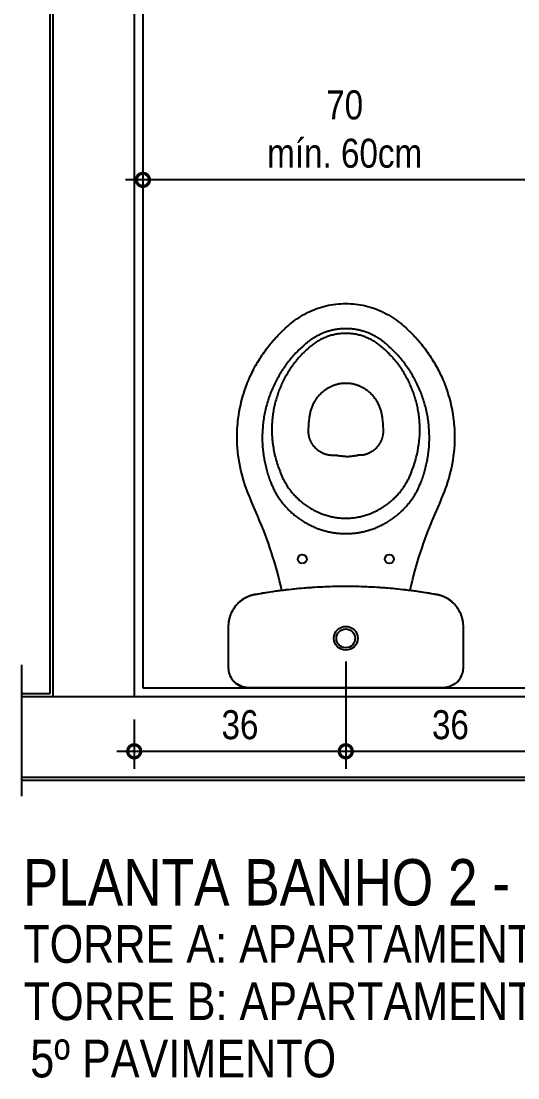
# Model space of a CAD drawing. Header units: metres. Extents: x 3 to 168, y -142 to 28.
# Drawn here: x 79.163 to 80.019, y -58.667 to -56.845 of the extents above; entities that cross this region are included whole.
import ezdxf

# ---------------------------------------------------------------- set-up
doc = ezdxf.new("R2010")
doc.units = ezdxf.units.M
for name, color, linetype in [('ARQ-ALV ACAB', 4, 'Continuous'), ('ARQ-ALV OSSO', 5, 'Continuous'), ('ARQ-AUX', 7, 'Continuous'), ('ARQ-DIM', 2, 'Continuous'), ('ARQ-HID', 2, 'Continuous'), ('ARQ-TXT', 2, 'Continuous')]:
    doc.layers.add(name, color=color, linetype=linetype)
doc.styles.add('Adesa', font='ARIALN.TTF')
doc.dimstyles.new('ADESA 1-0025', dxfattribs={"dimtxt": 0.05, "dimasz": 0.045, "dimexe": 0.03, "dimexo": 0.04, "dimgap": 0.02, "dimtad": 1, "dimtoh": 1, "dimdec": 0, "dimlfac": 100, "dimzin": 4, "dimtxsty": 'Adesa', "dimblk": 'DOTSMALL', "dimcen": 1, "dimdle": 0.03, "dimclrd": 1, "dimclre": 1, "dimclrt": 256, "dimazin": 1, "dimtm": 1e-09, "dimtfac": 1, "dimtdec": 0, "dimtix": 1, "dimtmove": 2, "dimatfit": 0, "dimldrblk": 'DOTSMALL', "dimfxl": 0.8, "dimtvp": 2, "dimtolj": 1, "dimtzin": 0, "dimarcsym": 0})

# ---------------------------------------------------------------- blocks, each defined once
blk = doc.blocks.new('ARQ-HID-BACIA CX')
blk.add_line((-0.0001, -0.175), (-0.0001, 0.175))
for points in [[(-0.0137, -0.1957), (-0.0142, -0.196), (-0.0147, -0.1964), (-0.0153, -0.1968), (-0.0158, -0.1971), (-0.0163, -0.1975), (-0.0168, -0.1978), (-0.0174, -0.1981), (-0.0179, -0.1984), (-0.0185, -0.1987), (-0.019, -0.199), (-0.0196, -0.1993), (-0.0202, -0.1995), (-0.0207, -0.1998), (-0.0213, -0.2), (-0.0219, -0.2003), (-0.0225, -0.2005), (-0.0231, -0.2007), (-0.0237, -0.2009), (-0.0243, -0.2011), (-0.0249, -0.2013), (-0.0255, -0.2015), (-0.0261, -0.2016), (-0.0267, -0.2018), (-0.0273, -0.2019), (-0.0279, -0.2021), (-0.0285, -0.2022), (-0.0292, -0.2023), (-0.0298, -0.2024), (-0.0304, -0.2025), (-0.031, -0.2025), (-0.0316, -0.2026), (-0.0323, -0.2026), (-0.0329, -0.2027), (-0.0335, -0.2027), (-0.0342, -0.2027, -0.00878), (-0.1068, -0.2028), (-0.1079, -0.2027), (-0.1091, -0.2026), (-0.1102, -0.2026), (-0.1114, -0.2025), (-0.1125, -0.2024), (-0.1136, -0.2022), (-0.1148, -0.2021), (-0.1159, -0.2019), (-0.117, -0.2017), (-0.1181, -0.2014), (-0.1192, -0.2012), (-0.1203, -0.2009), (-0.1214, -0.2006), (-0.1225, -0.2002), (-0.1236, -0.1999), (-0.1247, -0.1995), (-0.1258, -0.1991), (-0.1268, -0.1987), (-0.1279, -0.1982), (-0.1289, -0.1978), (-0.13, -0.1973), (-0.131, -0.1968), (-0.132, -0.1962), (-0.133, -0.1957), (-0.134, -0.1951), (-0.135, -0.1945), (-0.1359, -0.1939), (-0.1369, -0.1933), (-0.1378, -0.1926), (-0.1388, -0.192), (-0.1397, -0.1913), (-0.1406, -0.1906), (-0.1415, -0.1899), (-0.1423, -0.1891), (-0.1432, -0.1884), (-0.144, -0.1876), (-0.1449, -0.1868), (-0.1457, -0.186), (-0.1465, -0.1851), (-0.1472, -0.1843), (-0.148, -0.1834), (-0.1487, -0.1826), (-0.1494, -0.1817), (-0.1501, -0.1808), (-0.1508, -0.1799), (-0.1515, -0.1789), (-0.1521, -0.178), (-0.1527, -0.177), (-0.1533, -0.1761), (-0.1539, -0.1751), (-0.1545, -0.1741), (-0.155, -0.1731), (-0.1556, -0.1721), (-0.1561, -0.171), (-0.1566, -0.17), (-0.157, -0.169), (-0.1575, -0.1679), (-0.1579, -0.1668), (-0.1583, -0.1658), (-0.1586, -0.1647), (-0.159, -0.1636), (-0.1593, -0.1625), (-0.1596, -0.1614), (-0.1598, -0.1603), (-0.1601, -0.1592), (-0.1604, -0.158), (-0.1606, -0.1569), (-0.1614, -0.1525), (-0.1622, -0.148), (-0.1629, -0.1436), (-0.1636, -0.1392), (-0.1643, -0.1347), (-0.165, -0.1302), (-0.1657, -0.1258), (-0.1663, -0.1213), (-0.1669, -0.1169), (-0.1675, -0.1124), (-0.168, -0.1079), (-0.1686, -0.1034), (-0.1691, -0.099), (-0.1696, -0.0945), (-0.1701, -0.09), (-0.1705, -0.0855), (-0.1709, -0.081), (-0.1713, -0.0765), (-0.1717, -0.072), (-0.1721, -0.0675), (-0.1724, -0.0631), (-0.1727, -0.0586), (-0.173, -0.0541), (-0.1733, -0.0496), (-0.1735, -0.0451), (-0.1737, -0.0406), (-0.1739, -0.0361), (-0.1741, -0.0315), (-0.1742, -0.027), (-0.1744, -0.0225), (-0.1745, -0.018), (-0.1745, -0.0135), (-0.1746, -0.009), (-0.1746, -0.0045), (-0.1746, 0), (-0.1746, 0.0045), (-0.1746, 0.009), (-0.1745, 0.0135), (-0.1745, 0.018), (-0.1744, 0.0225), (-0.1742, 0.027), (-0.1741, 0.0315), (-0.1739, 0.0361), (-0.1737, 0.0406), (-0.1735, 0.0451), (-0.1733, 0.0496), (-0.173, 0.0541), (-0.1727, 0.0586), (-0.1724, 0.0631), (-0.1721, 0.0675), (-0.1717, 0.072), (-0.1713, 0.0765), (-0.1709, 0.081), (-0.1705, 0.0855), (-0.1701, 0.09), (-0.1696, 0.0945), (-0.1691, 0.099), (-0.1686, 0.1034), (-0.168, 0.1079), (-0.1675, 0.1124), (-0.1669, 0.1169), (-0.1663, 0.1213), (-0.1657, 0.1258), (-0.165, 0.1302), (-0.1643, 0.1347), (-0.1636, 0.1392), (-0.1629, 0.1436), (-0.1622, 0.148), (-0.1614, 0.1525), (-0.1606, 0.1569), (-0.1604, 0.158), (-0.1601, 0.1592), (-0.1598, 0.1603), (-0.1596, 0.1614), (-0.1593, 0.1625), (-0.159, 0.1636), (-0.1586, 0.1647), (-0.1583, 0.1658), (-0.1579, 0.1668), (-0.1575, 0.1679), (-0.157, 0.169), (-0.1566, 0.17), (-0.1561, 0.171), (-0.1556, 0.1721), (-0.155, 0.1731), (-0.1545, 0.1741), (-0.1539, 0.1751), (-0.1533, 0.1761), (-0.1527, 0.177), (-0.1521, 0.178), (-0.1515, 0.1789), (-0.1508, 0.1799), (-0.1501, 0.1808), (-0.1494, 0.1817), (-0.1487, 0.1826), (-0.148, 0.1834), (-0.1472, 0.1843), (-0.1465, 0.1851), (-0.1457, 0.186), (-0.1449, 0.1868), (-0.144, 0.1876), (-0.1432, 0.1884), (-0.1423, 0.1891), (-0.1415, 0.1899), (-0.1406, 0.1906), (-0.1397, 0.1913), (-0.1388, 0.192), (-0.1378, 0.1926), (-0.1369, 0.1933), (-0.1359, 0.1939), (-0.135, 0.1945), (-0.134, 0.1951), (-0.133, 0.1957), (-0.132, 0.1962), (-0.131, 0.1968), (-0.13, 0.1973), (-0.1289, 0.1978), (-0.1279, 0.1982), (-0.1268, 0.1987), (-0.1258, 0.1991), (-0.1247, 0.1995), (-0.1236, 0.1999), (-0.1225, 0.2002), (-0.1214, 0.2006), (-0.1203, 0.2009), (-0.1192, 0.2012), (-0.1181, 0.2014), (-0.117, 0.2017), (-0.1159, 0.2019), (-0.1148, 0.2021), (-0.1136, 0.2022), (-0.1125, 0.2024), (-0.1114, 0.2025), (-0.1102, 0.2026), (-0.1091, 0.2026), (-0.1079, 0.2027), (-0.1068, 0.2028, -0.00878), (-0.0342, 0.2027), (-0.0335, 0.2027), (-0.0329, 0.2027), (-0.0323, 0.2026), (-0.0316, 0.2026), (-0.031, 0.2025), (-0.0304, 0.2025), (-0.0298, 0.2024), (-0.0292, 0.2023), (-0.0285, 0.2022), (-0.0279, 0.2021), (-0.0273, 0.2019), (-0.0267, 0.2018), (-0.0261, 0.2016), (-0.0255, 0.2015), (-0.0249, 0.2013), (-0.0243, 0.2011), (-0.0237, 0.2009), (-0.0231, 0.2007), (-0.0225, 0.2005), (-0.0219, 0.2003), (-0.0213, 0.2), (-0.0207, 0.1998), (-0.0202, 0.1995), (-0.0196, 0.1993), (-0.019, 0.199), (-0.0185, 0.1987), (-0.0179, 0.1984), (-0.0174, 0.1981), (-0.0168, 0.1978), (-0.0163, 0.1975), (-0.0158, 0.1971), (-0.0153, 0.1968), (-0.0147, 0.1964), (-0.0142, 0.196), (-0.0137, 0.1957)], [(-0.1676, 0.1104), (-0.1678, 0.1104), (-0.176, 0.1123), (-0.1842, 0.1142), (-0.1925, 0.1163), (-0.2008, 0.1185), (-0.209, 0.1208), (-0.2171, 0.1231), (-0.2253, 0.1256), (-0.2335, 0.1282), (-0.2415, 0.1309), (-0.2493, 0.1336), (-0.2571, 0.1363), (-0.2648, 0.1392), (-0.2725, 0.1422), (-0.2803, 0.1453), (-0.288, 0.1486), (-0.2958, 0.1519, 0.011149), (-0.3381, 0.1694), (-0.3442, 0.1717), (-0.3503, 0.1739), (-0.3564, 0.1759), (-0.3626, 0.1778), (-0.3689, 0.1795), (-0.3751, 0.181), (-0.3815, 0.1824), (-0.3878, 0.1836), (-0.3942, 0.1847), (-0.4006, 0.1855), (-0.407, 0.1863), (-0.4135, 0.1868), (-0.42, 0.1872), (-0.4264, 0.1875), (-0.4329, 0.1875), (-0.4381, 0.1875), (-0.4384, 0.1875), (-0.4417, 0.1874), (-0.4449, 0.1872), (-0.4453, 0.1872), (-0.4517, 0.1868), (-0.4521, 0.1868), (-0.4553, 0.1865), (-0.4585, 0.1862), (-0.4589, 0.1862), (-0.4653, 0.1854), (-0.4657, 0.1853), (-0.472, 0.1844), (-0.4724, 0.1844), (-0.4788, 0.1833), (-0.4792, 0.1832), (-0.4855, 0.1819), (-0.4859, 0.1818), (-0.4921, 0.1804), (-0.4925, 0.1803), (-0.4988, 0.1787), (-0.4991, 0.1786), (-0.5053, 0.1768), (-0.5057, 0.1767), (-0.5118, 0.1747), (-0.5122, 0.1746), (-0.5183, 0.1725), (-0.5187, 0.1724), (-0.5247, 0.1701), (-0.5251, 0.17), (-0.531, 0.1675), (-0.5314, 0.1674), (-0.5373, 0.1648), (-0.5376, 0.1646), (-0.5435, 0.1618), (-0.5438, 0.1617), (-0.5467, 0.1602), (-0.5496, 0.1588), (-0.5499, 0.1586), (-0.5556, 0.1555), (-0.5559, 0.1553), (-0.5587, 0.1537), (-0.5615, 0.1521), (-0.5618, 0.1519), (-0.5646, 0.1502), (-0.5674, 0.1485), (-0.5677, 0.1484), (-0.5704, 0.1466), (-0.5731, 0.1448), (-0.5734, 0.1446), (-0.5761, 0.1428), (-0.5788, 0.1409), (-0.579, 0.1407), (-0.5817, 0.1388), (-0.5843, 0.1369), (-0.5846, 0.1367), (-0.5872, 0.1347), (-0.5897, 0.1327), (-0.59, 0.1325), (-0.5925, 0.1305), (-0.595, 0.1284), (-0.5953, 0.1282), (-0.6002, 0.124), (-0.6005, 0.1237), (-0.6053, 0.1194), (-0.6055, 0.1191), (-0.6079, 0.1169), (-0.6102, 0.1146), (-0.6105, 0.1144), (-0.6151, 0.1098), (-0.6153, 0.1095), (-0.6197, 0.1048), (-0.62, 0.1045), (-0.6221, 0.1021), (-0.6243, 0.0997), (-0.6245, 0.0994), (-0.6266, 0.097), (-0.6287, 0.0945), (-0.6314, 0.0911), (-0.6339, 0.0877), (-0.6364, 0.0842), (-0.6388, 0.0807), (-0.641, 0.0771), (-0.6432, 0.0734), (-0.6452, 0.0696), (-0.6472, 0.0658), (-0.649, 0.062), (-0.6508, 0.0581), (-0.6524, 0.0541), (-0.6539, 0.0501), (-0.6553, 0.0461), (-0.6565, 0.042), (-0.6577, 0.0379), (-0.6587, 0.0338), (-0.6596, 0.0296), (-0.6604, 0.0254), (-0.6611, 0.0212), (-0.6617, 0.017), (-0.6621, 0.0128), (-0.6624, 0.0085), (-0.6626, 0.0043), (-0.6626, 0), (-0.6626, -0.0043), (-0.6624, -0.0085), (-0.6621, -0.0128), (-0.6617, -0.017), (-0.6611, -0.0212), (-0.6604, -0.0254), (-0.6596, -0.0296), (-0.6587, -0.0338), (-0.6577, -0.0379), (-0.6565, -0.042), (-0.6553, -0.0461), (-0.6539, -0.0501), (-0.6524, -0.0541), (-0.6508, -0.0581), (-0.649, -0.062), (-0.6472, -0.0658), (-0.6452, -0.0696), (-0.6432, -0.0734), (-0.641, -0.0771), (-0.6388, -0.0807), (-0.6364, -0.0842), (-0.6339, -0.0877), (-0.6314, -0.0911), (-0.6287, -0.0945), (-0.6266, -0.097), (-0.6245, -0.0994), (-0.6243, -0.0997), (-0.6221, -0.1021), (-0.62, -0.1045), (-0.6197, -0.1048), (-0.6153, -0.1095), (-0.6151, -0.1098), (-0.6105, -0.1144), (-0.6102, -0.1146), (-0.6079, -0.1169), (-0.6055, -0.1191), (-0.6053, -0.1194), (-0.6005, -0.1237), (-0.6002, -0.124), (-0.5953, -0.1282), (-0.595, -0.1284), (-0.5925, -0.1305), (-0.59, -0.1325), (-0.5897, -0.1327), (-0.5872, -0.1347), (-0.5846, -0.1367), (-0.5843, -0.1369), (-0.5817, -0.1388), (-0.579, -0.1407), (-0.5788, -0.1409), (-0.5761, -0.1428), (-0.5734, -0.1446), (-0.5731, -0.1448), (-0.5704, -0.1466), (-0.5677, -0.1484), (-0.5674, -0.1485), (-0.5646, -0.1502), (-0.5618, -0.1519), (-0.5615, -0.1521), (-0.5587, -0.1537), (-0.5559, -0.1553), (-0.5556, -0.1555), (-0.5499, -0.1586), (-0.5496, -0.1588), (-0.5467, -0.1602), (-0.5438, -0.1617), (-0.5435, -0.1618), (-0.5376, -0.1646), (-0.5373, -0.1648), (-0.5314, -0.1674), (-0.531, -0.1675), (-0.5251, -0.17), (-0.5247, -0.1701), (-0.5187, -0.1724), (-0.5183, -0.1725), (-0.5122, -0.1746), (-0.5118, -0.1747), (-0.5057, -0.1767), (-0.5053, -0.1768), (-0.4991, -0.1786), (-0.4988, -0.1787), (-0.4925, -0.1803), (-0.4921, -0.1804), (-0.4859, -0.1818), (-0.4855, -0.1819), (-0.4792, -0.1832), (-0.4788, -0.1833), (-0.4724, -0.1844), (-0.472, -0.1844), (-0.4657, -0.1853), (-0.4653, -0.1854), (-0.4589, -0.1862), (-0.4585, -0.1862), (-0.4553, -0.1865), (-0.4521, -0.1868), (-0.4517, -0.1868), (-0.4453, -0.1872), (-0.4449, -0.1872), (-0.4417, -0.1874), (-0.4384, -0.1875), (-0.4381, -0.1875), (-0.4316, -0.1875), (-0.4251, -0.1874), (-0.4186, -0.1872), (-0.4121, -0.1867), (-0.4057, -0.1861), (-0.3992, -0.1854), (-0.3928, -0.1844), (-0.3864, -0.1834), (-0.3801, -0.1821), (-0.3738, -0.1807), (-0.3675, -0.1791), (-0.3613, -0.1774), (-0.3551, -0.1755), (-0.349, -0.1735), (-0.3429, -0.1713), (-0.3381, -0.1694, 0.011149), (-0.2958, -0.1519), (-0.288, -0.1486), (-0.2803, -0.1453), (-0.2725, -0.1422), (-0.2648, -0.1392), (-0.2571, -0.1363), (-0.2493, -0.1336), (-0.2415, -0.1309), (-0.2335, -0.1282), (-0.2253, -0.1256), (-0.2171, -0.1231), (-0.209, -0.1208), (-0.2008, -0.1185), (-0.1925, -0.1163), (-0.1842, -0.1142), (-0.176, -0.1123), (-0.1678, -0.1104), (-0.1676, -0.1104)], [(-0.0131, 0.195, 0.018828), (-0.0135, 0.1954)], [(-0.0133, -0.1951), (-0.0133, -0.1951), (-0.0133, -0.1951), (-0.0133, -0.1951), (-0.0132, -0.1951), (-0.0132, -0.195), (-0.0132, -0.195), (-0.0131, -0.1949), (-0.013, -0.1948), (-0.0129, -0.1947), (-0.0128, -0.1946), (-0.0126, -0.1945), (-0.0125, -0.1943), (-0.0116, -0.1935, 0.212488), (-0.0001, -0.1677), (-0.0001, 0.1677, 0.212488), (-0.0116, 0.1935), (-0.0125, 0.1943), (-0.0126, 0.1945), (-0.0128, 0.1946), (-0.0129, 0.1947), (-0.013, 0.1948), (-0.0131, 0.1949), (-0.0132, 0.195), (-0.0132, 0.195), (-0.0132, 0.1951), (-0.0133, 0.1951), (-0.0133, 0.1951), (-0.0133, 0.1951)], [(-0.0123, 0.1942, 0.002919), (-0.0115, 0.1935)], [(-0.5122, 0.0378), (-0.511, 0.0393), (-0.5098, 0.0407), (-0.5085, 0.042), (-0.5072, 0.0433), (-0.5059, 0.0446), (-0.5046, 0.0458), (-0.5032, 0.047), (-0.5018, 0.0482), (-0.5004, 0.0493), (-0.499, 0.0503), (-0.4975, 0.0514), (-0.496, 0.0523), (-0.4946, 0.0533), (-0.493, 0.0542), (-0.4915, 0.055), (-0.49, 0.0558), (-0.4884, 0.0566), (-0.4869, 0.0573), (-0.4853, 0.058), (-0.4838, 0.0587), (-0.4822, 0.0593), (-0.4806, 0.0598), (-0.4791, 0.0603), (-0.4775, 0.0608), (-0.4759, 0.0613), (-0.4744, 0.0617), (-0.4728, 0.062), (-0.4713, 0.0623), (-0.4697, 0.0626), (-0.4682, 0.0629), (-0.4667, 0.0631), (-0.4651, 0.0633, -0.008966), (-0.4466, 0.0649, -0.016113), (-0.4436, 0.065), (-0.4426, 0.065), (-0.4418, 0.065), (-0.4409, 0.0649), (-0.4401, 0.0649), (-0.4393, 0.0648), (-0.4384, 0.0647), (-0.4376, 0.0646), (-0.4368, 0.0645), (-0.436, 0.0644), (-0.4352, 0.0642), (-0.4344, 0.064), (-0.4336, 0.0639), (-0.4328, 0.0637), (-0.4321, 0.0635), (-0.4313, 0.0632), (-0.4305, 0.063), (-0.4298, 0.0627), (-0.429, 0.0625), (-0.4282, 0.0622), (-0.4275, 0.0619), (-0.4267, 0.0616), (-0.426, 0.0612), (-0.4253, 0.0609), (-0.4245, 0.0605), (-0.4238, 0.0602), (-0.423, 0.0598), (-0.4223, 0.0593), (-0.4216, 0.0589), (-0.4209, 0.0585), (-0.4201, 0.058), (-0.4194, 0.0575), (-0.4187, 0.057), (-0.4174, 0.056), (-0.416, 0.0549), (-0.4148, 0.0537), (-0.4135, 0.0525), (-0.4123, 0.0512), (-0.4111, 0.0499), (-0.41, 0.0485), (-0.4089, 0.047), (-0.4079, 0.0455), (-0.407, 0.0439), (-0.4061, 0.0422), (-0.4053, 0.0406), (-0.4049, 0.0397), (-0.4045, 0.0389), (-0.4042, 0.038), (-0.4039, 0.0372), (-0.4036, 0.0363), (-0.4033, 0.0354), (-0.403, 0.0346), (-0.4028, 0.0337), (-0.4025, 0.0328), (-0.4023, 0.0319), (-0.4021, 0.0311), (-0.402, 0.0302), (-0.4018, 0.0293), (-0.4017, 0.0285), (-0.4016, 0.0276), (-0.4015, 0.0267, -0.000598), (-0.4009, 0.0209)], [(-0.3986, 0, 0.006359), (-0.3992, 0.0061), (-0.3992, 0.0064), (-0.3992, 0.0066), (-0.3993, 0.0072), (-0.3993, 0.0075), (-0.3993, 0.0077), (-0.3994, 0.0083), (-0.3994, 0.0086), (-0.3995, 0.0091), (-0.3995, 0.0094), (-0.3996, 0.01), (-0.3996, 0.0103), (-0.3997, 0.0108), (-0.3998, 0.0117), (-0.3999, 0.0123), (-0.4, 0.0129), (-0.4002, 0.0144), (-0.4003, 0.0154), (-0.4003, 0.0159), (-0.4004, 0.0164), (-0.4005, 0.0169), (-0.4005, 0.0174), (-0.4006, 0.0179), (-0.4006, 0.0184), (-0.4007, 0.0189), (-0.4008, 0.0194), (-0.4008, 0.0199), (-0.4009, 0.0204), (-0.4009, 0.0209)], [(-0.3986, 0, -0.006359), (-0.3992, -0.0061), (-0.3992, -0.0064), (-0.3992, -0.0066), (-0.3993, -0.0072), (-0.3993, -0.0075), (-0.3993, -0.0077), (-0.3994, -0.0083), (-0.3994, -0.0086), (-0.3995, -0.0091), (-0.3995, -0.0094), (-0.3996, -0.01), (-0.3996, -0.0103), (-0.3997, -0.0108), (-0.3998, -0.0117), (-0.3999, -0.0123), (-0.4, -0.0129), (-0.4002, -0.0144), (-0.4003, -0.0154), (-0.4003, -0.0159), (-0.4004, -0.0164), (-0.4005, -0.0169), (-0.4005, -0.0174), (-0.4006, -0.0179), (-0.4006, -0.0184), (-0.4007, -0.0189), (-0.4008, -0.0194), (-0.4008, -0.0199), (-0.4009, -0.0204), (-0.4009, -0.0209)], [(-0.4015, -0.0267), (-0.4016, -0.0276), (-0.4017, -0.0285), (-0.4018, -0.0293), (-0.402, -0.0302), (-0.4021, -0.0311), (-0.4023, -0.0319), (-0.4025, -0.0328), (-0.4028, -0.0337), (-0.403, -0.0346), (-0.4033, -0.0354), (-0.4036, -0.0363), (-0.4039, -0.0372), (-0.4042, -0.038), (-0.4045, -0.0389), (-0.4049, -0.0397), (-0.4053, -0.0406), (-0.4061, -0.0422), (-0.407, -0.0439), (-0.4079, -0.0455), (-0.4089, -0.047), (-0.41, -0.0485), (-0.4111, -0.0499), (-0.4123, -0.0512), (-0.4135, -0.0525), (-0.4148, -0.0537), (-0.416, -0.0549), (-0.4174, -0.056), (-0.4187, -0.057), (-0.4194, -0.0575), (-0.4201, -0.058), (-0.4209, -0.0585), (-0.4216, -0.0589), (-0.4223, -0.0593), (-0.423, -0.0598), (-0.4238, -0.0602), (-0.4245, -0.0605), (-0.4253, -0.0609), (-0.426, -0.0612), (-0.4267, -0.0616), (-0.4275, -0.0619), (-0.4282, -0.0622), (-0.429, -0.0625), (-0.4298, -0.0627), (-0.4305, -0.063), (-0.4313, -0.0632), (-0.4321, -0.0635), (-0.4328, -0.0637), (-0.4336, -0.0639), (-0.4344, -0.064), (-0.4352, -0.0642), (-0.436, -0.0644), (-0.4368, -0.0645), (-0.4376, -0.0646), (-0.4384, -0.0647), (-0.4393, -0.0648), (-0.4401, -0.0649), (-0.4409, -0.0649), (-0.4418, -0.065), (-0.4426, -0.065), (-0.4436, -0.065, -0.016113), (-0.4466, -0.0649, -0.008966), (-0.4651, -0.0633), (-0.4667, -0.0631), (-0.4682, -0.0629), (-0.4697, -0.0626), (-0.4713, -0.0623), (-0.4728, -0.062), (-0.4744, -0.0617), (-0.4759, -0.0613), (-0.4775, -0.0608), (-0.4791, -0.0603), (-0.4806, -0.0598), (-0.4822, -0.0593), (-0.4838, -0.0587), (-0.4853, -0.058), (-0.4869, -0.0573), (-0.4884, -0.0566), (-0.49, -0.0558), (-0.4915, -0.055), (-0.493, -0.0542), (-0.4946, -0.0533), (-0.496, -0.0523), (-0.4975, -0.0514), (-0.499, -0.0503), (-0.5004, -0.0493), (-0.5018, -0.0482), (-0.5032, -0.047), (-0.5046, -0.0458), (-0.5059, -0.0446), (-0.5072, -0.0433), (-0.5085, -0.042), (-0.5098, -0.0407), (-0.511, -0.0393), (-0.5122, -0.0378)], [(-0.4015, -0.0267, 0.000598), (-0.4009, -0.0209)], [(-0.0136, -0.1955, 0.018828), (-0.0132, -0.1951)]]:
    blk.add_lwpolyline(points, format="xyb")
at = {"ltscale": 0.000466036}
blk.add_lwpolyline([(-0.0133, -0.1951), (-0.0133, -0.1952, -0.017665), (-0.0136, -0.1955, -0.039631), (-0.0138, -0.1956, -0.158216), (-0.0342, -0.2027, -0.008778), (-0.1068, -0.2027), (-0.1095, -0.2026), (-0.1122, -0.2023), (-0.1149, -0.202), (-0.1176, -0.2014), (-0.1203, -0.2008), (-0.1229, -0.2), (-0.1255, -0.1991), (-0.128, -0.1981), (-0.1305, -0.1969), (-0.1329, -0.1957), (-0.1352, -0.1943), (-0.1375, -0.1928), (-0.1397, -0.1912), (-0.1418, -0.1894), (-0.1439, -0.1876), (-0.1458, -0.1857), (-0.1477, -0.1837), (-0.1494, -0.1816), (-0.151, -0.1794), (-0.1526, -0.1772), (-0.154, -0.1748), (-0.1553, -0.1724), (-0.1565, -0.17), (-0.1575, -0.1675), (-0.1585, -0.1649), (-0.1593, -0.1623), (-0.16, -0.1597), (-0.1605, -0.1569, -0.044623), (-0.1746, 0, -0.044623), (-0.1605, 0.1569), (-0.16, 0.1597), (-0.1593, 0.1623), (-0.1585, 0.1649), (-0.1575, 0.1675), (-0.1565, 0.17), (-0.1553, 0.1724), (-0.154, 0.1748), (-0.1526, 0.1772), (-0.151, 0.1794), (-0.1494, 0.1816), (-0.1477, 0.1837), (-0.1458, 0.1857), (-0.1439, 0.1876), (-0.1418, 0.1894), (-0.1397, 0.1912), (-0.1375, 0.1928), (-0.1352, 0.1943), (-0.1329, 0.1957), (-0.1305, 0.1969), (-0.128, 0.1981), (-0.1255, 0.1991), (-0.1229, 0.2), (-0.1203, 0.2008), (-0.1176, 0.2014), (-0.1149, 0.202), (-0.1122, 0.2023), (-0.1095, 0.2026), (-0.1068, 0.2027, -0.008778), (-0.0342, 0.2027, -0.158216), (-0.0138, 0.1956, -0.039631), (-0.0136, 0.1955, -0.017665), (-0.0133, 0.1952), (-0.0133, 0.1951)], format="xyb", dxfattribs=at)
at = {"ltscale": 0.00311}
for points in [[(-0.1068, 0.2021), (-0.1068, 0.2027)], [(-0.1068, -0.2021), (-0.1068, -0.2027)]]:
    blk.add_lwpolyline(points, dxfattribs=at)
at = {"ltscale": 0.00156}
blk.add_lwpolyline([(-0.0131, 0.1951), (-0.0133, 0.1953)], dxfattribs=at)
for points in [[(-0.0133, 0.1951), (-0.0133, 0.1951)], [(-0.0115, 0.1936), (-0.0109, 0.1931), (-0.0103, 0.1925), (-0.0097, 0.1919), (-0.0091, 0.1913), (-0.0086, 0.1907), (-0.008, 0.19), (-0.0075, 0.1894), (-0.007, 0.1887), (-0.0065, 0.1881), (-0.006, 0.1874), (-0.0055, 0.1867), (-0.0051, 0.186), (-0.0047, 0.1853), (-0.0043, 0.1845), (-0.0039, 0.1838), (-0.0035, 0.1831), (-0.0031, 0.1823), (-0.0028, 0.1815), (-0.0025, 0.1808), (-0.0022, 0.18), (-0.0019, 0.1792), (-0.0016, 0.1784), (-0.0014, 0.1776), (-0.0012, 0.1768), (-0.001, 0.176), (-0.0008, 0.1752), (-0.0006, 0.1744), (-0.0005, 0.1736), (-0.0003, 0.1728), (-0.0002, 0.1719), (-0.0001, 0.1711), (-0.0001, 0.1703), (0, 0.1694), (0, 0.1686), (0, 0.1678)], [(0, 0.1677), (0, -0.1677)], [(-0.5122, 0.0378), (-0.513, 0.0368), (-0.5137, 0.0358), (-0.5145, 0.0348), (-0.5152, 0.0338), (-0.5159, 0.0327), (-0.5165, 0.0316), (-0.5172, 0.0306), (-0.5178, 0.0295), (-0.5185, 0.0283), (-0.519, 0.0272), (-0.5196, 0.0261), (-0.5202, 0.0249), (-0.5207, 0.0237), (-0.5212, 0.0225), (-0.5217, 0.0214), (-0.5221, 0.0201), (-0.5225, 0.0189), (-0.5229, 0.0177), (-0.5233, 0.0165), (-0.5236, 0.0152), (-0.524, 0.014), (-0.5243, 0.0127), (-0.5245, 0.0115), (-0.5248, 0.0102), (-0.525, 0.009), (-0.5251, 0.0077), (-0.5253, 0.0064), (-0.5254, 0.0051), (-0.5255, 0.0039), (-0.5256, 0.0026), (-0.5256, 0.0013), (-0.5256, 0), (-0.5256, -0.0013), (-0.5256, -0.0026), (-0.5255, -0.0039), (-0.5254, -0.0051), (-0.5253, -0.0064), (-0.5251, -0.0077), (-0.525, -0.009), (-0.5248, -0.0102), (-0.5245, -0.0115), (-0.5243, -0.0127), (-0.524, -0.014), (-0.5236, -0.0152), (-0.5233, -0.0165), (-0.5229, -0.0177), (-0.5225, -0.0189), (-0.5221, -0.0201), (-0.5217, -0.0214), (-0.5212, -0.0225), (-0.5207, -0.0237), (-0.5202, -0.0249), (-0.5196, -0.0261), (-0.519, -0.0272), (-0.5185, -0.0283), (-0.5178, -0.0295), (-0.5172, -0.0306), (-0.5165, -0.0316), (-0.5159, -0.0327), (-0.5152, -0.0337), (-0.5145, -0.0348), (-0.5137, -0.0358), (-0.513, -0.0368), (-0.5122, -0.0378)], [(-0.0115, -0.1936), (-0.0116, -0.1938), (-0.0117, -0.1938), (-0.0119, -0.194), (-0.0123, -0.1944), (-0.0126, -0.1947), (-0.0128, -0.1948), (-0.0129, -0.1949), (-0.013, -0.1949), (-0.013, -0.195), (-0.0131, -0.195), (-0.0131, -0.1951)]]:
    blk.add_lwpolyline(points)
at = {"ltscale": 0.00179}
for points in [[(-0.0004, 0.1677), (-0.0001, 0.1677)], [(-0.0004, -0.1677), (-0.0001, -0.1677)]]:
    blk.add_lwpolyline(points, dxfattribs=at)
for points in [[(-0.2659, 0), (-0.2659, -0.002), (-0.266, -0.004), (-0.2661, -0.006), (-0.2662, -0.008), (-0.2663, -0.01), (-0.2664, -0.012), (-0.2666, -0.014), (-0.2668, -0.016), (-0.267, -0.018), (-0.2673, -0.02), (-0.2676, -0.022), (-0.2679, -0.024), (-0.2683, -0.026), (-0.2687, -0.0279), (-0.2691, -0.0299), (-0.2696, -0.0318), (-0.27, -0.0338), (-0.2705, -0.0357), (-0.2711, -0.0377), (-0.2716, -0.0396), (-0.2722, -0.0415), (-0.2728, -0.0434), (-0.2735, -0.0453), (-0.2741, -0.0472), (-0.2748, -0.0491), (-0.2755, -0.051), (-0.2763, -0.0528), (-0.2771, -0.0547), (-0.2779, -0.0565), (-0.2787, -0.0584), (-0.2796, -0.0602), (-0.2804, -0.062), (-0.2813, -0.0638), (-0.2823, -0.0656), (-0.2832, -0.0673), (-0.2842, -0.0691), (-0.2852, -0.0708), (-0.2863, -0.0725), (-0.2873, -0.0742), (-0.2884, -0.0759), (-0.2895, -0.0776), (-0.2907, -0.0793), (-0.2918, -0.0809), (-0.293, -0.0825), (-0.2942, -0.0841), (-0.2954, -0.0857), (-0.2967, -0.0873), (-0.2979, -0.0888), (-0.2992, -0.0904), (-0.3005, -0.0919), (-0.3019, -0.0934), (-0.3032, -0.0949), (-0.3046, -0.0963), (-0.306, -0.0978), (-0.3074, -0.0992), (-0.3089, -0.1006), (-0.3103, -0.102), (-0.3118, -0.1033), (-0.3133, -0.1046), (-0.3149, -0.106), (-0.3164, -0.1072), (-0.3179, -0.1085), (-0.3195, -0.1098), (-0.3211, -0.111), (-0.3227, -0.1122), (-0.3244, -0.1133), (-0.326, -0.1145), (-0.3277, -0.1156), (-0.3293, -0.1167), (-0.331, -0.1178), (-0.3327, -0.1189), (-0.3344, -0.1199), (-0.3362, -0.1209), (-0.3379, -0.1219), (-0.3397, -0.1228), (-0.3415, -0.1237), (-0.3433, -0.1246), (-0.3451, -0.1255), (-0.3469, -0.1263), (-0.3488, -0.1271), (-0.3506, -0.1279), (-0.3525, -0.1287), (-0.3543, -0.1295), (-0.3566, -0.1304), (-0.3588, -0.1312), (-0.3611, -0.132), (-0.3634, -0.1328), (-0.3657, -0.1336), (-0.368, -0.1343), (-0.3703, -0.1351), (-0.3726, -0.1357), (-0.3749, -0.1364), (-0.3772, -0.137), (-0.3796, -0.1376), (-0.3819, -0.1382), (-0.3843, -0.1388), (-0.3866, -0.1393), (-0.389, -0.1398), (-0.3913, -0.1402), (-0.3937, -0.1407), (-0.3961, -0.1411), (-0.3985, -0.1415), (-0.4008, -0.1419), (-0.4032, -0.1422), (-0.4056, -0.1425), (-0.408, -0.1428), (-0.4104, -0.143), (-0.4128, -0.1433), (-0.4152, -0.1435), (-0.4176, -0.1436), (-0.42, -0.1438), (-0.4225, -0.1439), (-0.4249, -0.144), (-0.4273, -0.1441), (-0.4297, -0.1441), (-0.4321, -0.1441), (-0.4345, -0.1441), (-0.4369, -0.144), (-0.4396, -0.1439), (-0.4423, -0.1437), (-0.4451, -0.1436), (-0.4478, -0.1434), (-0.4505, -0.1432), (-0.4532, -0.143), (-0.4559, -0.1427), (-0.4586, -0.1424), (-0.4613, -0.142), (-0.4639, -0.1416), (-0.4666, -0.1412), (-0.4693, -0.1407), (-0.472, -0.1402), (-0.4746, -0.1397), (-0.4773, -0.1391), (-0.4799, -0.1385), (-0.4826, -0.1379), (-0.4852, -0.1372), (-0.4878, -0.1365), (-0.4904, -0.1358), (-0.493, -0.135), (-0.4956, -0.1342), (-0.4982, -0.1333), (-0.5008, -0.1325), (-0.5033, -0.1316), (-0.5059, -0.1306), (-0.5084, -0.1297), (-0.5109, -0.1287), (-0.5135, -0.1276), (-0.516, -0.1266), (-0.5184, -0.1255), (-0.5209, -0.1243), (-0.5234, -0.1232), (-0.5258, -0.122), (-0.5282, -0.1208), (-0.5306, -0.1195), (-0.533, -0.1182), (-0.5354, -0.1169), (-0.5378, -0.1156), (-0.5401, -0.1142), (-0.5424, -0.1128), (-0.5447, -0.1114), (-0.547, -0.1099), (-0.5493, -0.1084), (-0.5515, -0.1069), (-0.5538, -0.1053), (-0.556, -0.1038), (-0.5581, -0.1022), (-0.5603, -0.1005), (-0.5625, -0.0989), (-0.5646, -0.0972), (-0.5667, -0.0955), (-0.5688, -0.0937), (-0.5708, -0.092), (-0.5729, -0.0902), (-0.5749, -0.0883), (-0.5769, -0.0865), (-0.5788, -0.0846), (-0.5808, -0.0827), (-0.5827, -0.0808), (-0.5846, -0.0788), (-0.5864, -0.0769), (-0.5882, -0.0748), (-0.59, -0.0728), (-0.5918, -0.0708), (-0.5936, -0.0688), (-0.5954, -0.0667), (-0.5964, -0.0654), (-0.5974, -0.0642), (-0.5983, -0.0629), (-0.5993, -0.0616), (-0.6003, -0.0603), (-0.6012, -0.059), (-0.6021, -0.0576), (-0.6029, -0.0563), (-0.6038, -0.0549), (-0.6046, -0.0535), (-0.6054, -0.0521), (-0.6062, -0.0507), (-0.607, -0.0493), (-0.6077, -0.0479), (-0.6084, -0.0465), (-0.6091, -0.045), (-0.6098, -0.0436), (-0.6105, -0.0421), (-0.6111, -0.0406), (-0.6119, -0.0387), (-0.6127, -0.0366), (-0.6135, -0.0343), (-0.6142, -0.0321), (-0.6148, -0.0302), (-0.6153, -0.0286), (-0.6157, -0.027), (-0.6161, -0.0255), (-0.6165, -0.0239), (-0.6169, -0.0224), (-0.6172, -0.0208), (-0.6175, -0.0192), (-0.6178, -0.0176), (-0.618, -0.016), (-0.6183, -0.0144), (-0.6185, -0.0129), (-0.6187, -0.0113), (-0.6188, -0.0097), (-0.619, -0.0081), (-0.6191, -0.0065), (-0.6191, -0.0048), (-0.6192, -0.0032), (-0.6192, -0.0016), (-0.6193, 0), (-0.6192, 0.0016), (-0.6192, 0.0032), (-0.6191, 0.0048), (-0.6191, 0.0065), (-0.619, 0.0081), (-0.6188, 0.0097), (-0.6187, 0.0113), (-0.6185, 0.0129), (-0.6183, 0.0144), (-0.618, 0.016), (-0.6178, 0.0176), (-0.6175, 0.0192), (-0.6172, 0.0208), (-0.6169, 0.0224), (-0.6165, 0.0239), (-0.6161, 0.0255), (-0.6157, 0.027), (-0.6153, 0.0286), (-0.6148, 0.0302), (-0.6142, 0.0321), (-0.6135, 0.0343), (-0.6127, 0.0366), (-0.6119, 0.0387), (-0.6111, 0.0406), (-0.6105, 0.0421), (-0.6098, 0.0436), (-0.6091, 0.045), (-0.6084, 0.0465), (-0.6077, 0.0479), (-0.607, 0.0493), (-0.6062, 0.0507), (-0.6054, 0.0521), (-0.6046, 0.0535), (-0.6038, 0.0549), (-0.6029, 0.0563), (-0.6021, 0.0576), (-0.6012, 0.059), (-0.6003, 0.0603), (-0.5993, 0.0616), (-0.5983, 0.0629), (-0.5974, 0.0642), (-0.5964, 0.0654), (-0.5954, 0.0667), (-0.5936, 0.0688), (-0.5918, 0.0708), (-0.59, 0.0728), (-0.5882, 0.0748), (-0.5864, 0.0769), (-0.5846, 0.0788), (-0.5827, 0.0808), (-0.5808, 0.0827), (-0.5788, 0.0846), (-0.5769, 0.0865), (-0.5749, 0.0883), (-0.5729, 0.0902), (-0.5708, 0.092), (-0.5688, 0.0937), (-0.5667, 0.0955), (-0.5646, 0.0972), (-0.5625, 0.0989), (-0.5603, 0.1005), (-0.5581, 0.1022), (-0.556, 0.1038), (-0.5538, 0.1053), (-0.5515, 0.1069), (-0.5493, 0.1084), (-0.547, 0.1099), (-0.5447, 0.1114), (-0.5424, 0.1128), (-0.5401, 0.1142), (-0.5378, 0.1156), (-0.5354, 0.1169), (-0.533, 0.1182), (-0.5306, 0.1195), (-0.5282, 0.1208), (-0.5258, 0.122), (-0.5234, 0.1232), (-0.5209, 0.1243), (-0.5184, 0.1255), (-0.516, 0.1266), (-0.5135, 0.1276), (-0.5109, 0.1287), (-0.5084, 0.1297), (-0.5059, 0.1306), (-0.5033, 0.1316), (-0.5008, 0.1325), (-0.4982, 0.1333), (-0.4956, 0.1342), (-0.493, 0.135), (-0.4904, 0.1358), (-0.4878, 0.1365), (-0.4852, 0.1372), (-0.4826, 0.1379), (-0.4799, 0.1385), (-0.4773, 0.1391), (-0.4746, 0.1397), (-0.472, 0.1402), (-0.4693, 0.1407), (-0.4666, 0.1412), (-0.4639, 0.1416), (-0.4613, 0.142), (-0.4586, 0.1424), (-0.4559, 0.1427), (-0.4532, 0.143), (-0.4505, 0.1432), (-0.4478, 0.1434), (-0.4451, 0.1436), (-0.4423, 0.1437), (-0.4396, 0.1439), (-0.4369, 0.144), (-0.4345, 0.1441), (-0.4321, 0.1441), (-0.4297, 0.1441), (-0.4273, 0.1441), (-0.4249, 0.144), (-0.4225, 0.1439), (-0.42, 0.1438), (-0.4176, 0.1436), (-0.4152, 0.1435), (-0.4128, 0.1433), (-0.4104, 0.143), (-0.408, 0.1428), (-0.4056, 0.1425), (-0.4032, 0.1422), (-0.4008, 0.1419), (-0.3985, 0.1415), (-0.3961, 0.1411), (-0.3937, 0.1407), (-0.3913, 0.1402), (-0.389, 0.1398), (-0.3866, 0.1393), (-0.3843, 0.1388), (-0.3819, 0.1382), (-0.3796, 0.1376), (-0.3772, 0.137), (-0.3749, 0.1364), (-0.3726, 0.1357), (-0.3703, 0.1351), (-0.368, 0.1343), (-0.3657, 0.1336), (-0.3634, 0.1328), (-0.3611, 0.132), (-0.3588, 0.1312), (-0.3566, 0.1304), (-0.3543, 0.1295), (-0.3525, 0.1287), (-0.3506, 0.1279), (-0.3488, 0.1271), (-0.3469, 0.1263), (-0.3451, 0.1255), (-0.3433, 0.1246), (-0.3415, 0.1237), (-0.3397, 0.1228), (-0.3379, 0.1219), (-0.3362, 0.1209), (-0.3344, 0.1199), (-0.3327, 0.1189), (-0.331, 0.1178), (-0.3293, 0.1167), (-0.3277, 0.1156), (-0.326, 0.1145), (-0.3244, 0.1133), (-0.3227, 0.1122), (-0.3211, 0.111), (-0.3195, 0.1098), (-0.3179, 0.1085), (-0.3164, 0.1072), (-0.3149, 0.106), (-0.3133, 0.1046), (-0.3118, 0.1033), (-0.3103, 0.102), (-0.3089, 0.1006), (-0.3074, 0.0992), (-0.306, 0.0978), (-0.3046, 0.0963), (-0.3032, 0.0949), (-0.3019, 0.0934), (-0.3005, 0.0919), (-0.2992, 0.0904), (-0.2979, 0.0888), (-0.2967, 0.0873), (-0.2954, 0.0857), (-0.2942, 0.0841), (-0.293, 0.0825), (-0.2918, 0.0809), (-0.2907, 0.0793), (-0.2895, 0.0776), (-0.2884, 0.0759), (-0.2873, 0.0742), (-0.2863, 0.0725), (-0.2852, 0.0708), (-0.2842, 0.0691), (-0.2832, 0.0673), (-0.2823, 0.0656), (-0.2813, 0.0638), (-0.2804, 0.062), (-0.2796, 0.0602), (-0.2787, 0.0584), (-0.2779, 0.0565), (-0.2771, 0.0547), (-0.2763, 0.0528), (-0.2755, 0.051), (-0.2748, 0.0491), (-0.2741, 0.0472), (-0.2735, 0.0453), (-0.2728, 0.0434), (-0.2722, 0.0415), (-0.2716, 0.0396), (-0.2711, 0.0377), (-0.2705, 0.0357), (-0.27, 0.0338), (-0.2696, 0.0318), (-0.2691, 0.0299), (-0.2687, 0.0279), (-0.2683, 0.026), (-0.2679, 0.024), (-0.2676, 0.022), (-0.2673, 0.02), (-0.267, 0.018), (-0.2668, 0.016), (-0.2666, 0.014), (-0.2664, 0.012), (-0.2663, 0.01), (-0.2662, 0.008), (-0.2661, 0.006), (-0.266, 0.004), (-0.2659, 0.002)], [(-0.5887, 0.0612), (-0.587, 0.0632), (-0.5853, 0.0651), (-0.5836, 0.0671), (-0.5818, 0.0689), (-0.58, 0.0708), (-0.5782, 0.0726), (-0.5764, 0.0745), (-0.5745, 0.0762), (-0.5726, 0.078), (-0.5707, 0.0797), (-0.5688, 0.0815), (-0.5668, 0.0831), (-0.5648, 0.0848), (-0.5628, 0.0864), (-0.5608, 0.088), (-0.5587, 0.0896), (-0.5567, 0.0911), (-0.5546, 0.0927), (-0.5525, 0.0941), (-0.5504, 0.0956), (-0.5482, 0.097), (-0.546, 0.0984), (-0.5439, 0.0998), (-0.5416, 0.1011), (-0.5394, 0.1024), (-0.5372, 0.1037), (-0.5349, 0.1049), (-0.5327, 0.1061), (-0.5304, 0.1073), (-0.5281, 0.1085), (-0.5258, 0.1096), (-0.5234, 0.1107), (-0.5211, 0.1117), (-0.5187, 0.1127), (-0.5164, 0.1137), (-0.514, 0.1147), (-0.5116, 0.1156), (-0.5092, 0.1165), (-0.5067, 0.1173), (-0.5043, 0.1181), (-0.5019, 0.1189), (-0.4994, 0.1197), (-0.497, 0.1204), (-0.4945, 0.1211), (-0.492, 0.1217), (-0.4895, 0.1224), (-0.4871, 0.1229), (-0.4846, 0.1235), (-0.4821, 0.124), (-0.4796, 0.1245), (-0.477, 0.1249), (-0.4745, 0.1253), (-0.472, 0.1257), (-0.4695, 0.126), (-0.4669, 0.1264), (-0.4644, 0.1266), (-0.4619, 0.1269), (-0.4593, 0.1271), (-0.4568, 0.1272), (-0.4543, 0.1274), (-0.4517, 0.1275), (-0.4492, 0.1276), (-0.4466, 0.1276), (-0.4441, 0.1276), (-0.4416, 0.1276), (-0.439, 0.1275), (-0.4365, 0.1274), (-0.4336, 0.1272), (-0.4308, 0.127), (-0.4279, 0.1268), (-0.4251, 0.1265), (-0.4223, 0.1262), (-0.4195, 0.1259), (-0.4167, 0.1255), (-0.414, 0.125), (-0.4112, 0.1245), (-0.4084, 0.124), (-0.4056, 0.1235), (-0.4028, 0.1229), (-0.4001, 0.1222), (-0.3973, 0.1215), (-0.3946, 0.1208), (-0.3918, 0.12), (-0.3891, 0.1192), (-0.3864, 0.1184), (-0.3836, 0.1175), (-0.3809, 0.1166), (-0.3782, 0.1156), (-0.3756, 0.1146), (-0.3729, 0.1135), (-0.3702, 0.1125), (-0.3676, 0.1113), (-0.365, 0.1102), (-0.3623, 0.109), (-0.3605, 0.1081), (-0.3586, 0.1071), (-0.3568, 0.1062), (-0.355, 0.1052), (-0.3532, 0.1042), (-0.3514, 0.1031), (-0.3497, 0.102), (-0.3479, 0.1009), (-0.3462, 0.0998), (-0.3445, 0.0986), (-0.3428, 0.0974), (-0.3412, 0.0962), (-0.3395, 0.095), (-0.3379, 0.0937), (-0.3364, 0.0924), (-0.3348, 0.0911), (-0.3332, 0.0897), (-0.3317, 0.0883), (-0.3302, 0.0869), (-0.3288, 0.0855), (-0.3273, 0.0841), (-0.3259, 0.0826), (-0.3245, 0.0811), (-0.3231, 0.0796), (-0.3218, 0.0781), (-0.3205, 0.0765), (-0.3192, 0.0749), (-0.3179, 0.0733), (-0.3167, 0.0717), (-0.3155, 0.0701), (-0.3143, 0.0684), (-0.3131, 0.0667), (-0.312, 0.0651), (-0.3109, 0.0633), (-0.3099, 0.0616), (-0.3088, 0.0599), (-0.3078, 0.0581), (-0.3068, 0.0563), (-0.3059, 0.0545), (-0.305, 0.0527), (-0.3041, 0.0509), (-0.3032, 0.0491), (-0.3024, 0.0472), (-0.3016, 0.0453), (-0.3008, 0.0435), (-0.3001, 0.0416), (-0.2994, 0.0397), (-0.2987, 0.0378), (-0.2981, 0.0358), (-0.2975, 0.0339), (-0.2969, 0.032), (-0.2964, 0.03), (-0.2959, 0.028), (-0.2954, 0.0261), (-0.295, 0.0241), (-0.2946, 0.0221), (-0.2942, 0.0201), (-0.2939, 0.0181), (-0.2936, 0.0161), (-0.2933, 0.0141), (-0.2931, 0.0121), (-0.2929, 0.0101), (-0.2927, 0.0081), (-0.2926, 0.0061), (-0.2925, 0.004), (-0.2925, 0.002), (-0.2925, 0), (-0.2925, -0.002), (-0.2925, -0.004), (-0.2926, -0.0061), (-0.2927, -0.0081), (-0.2929, -0.0101), (-0.2931, -0.0121), (-0.2933, -0.0141), (-0.2936, -0.0161), (-0.2939, -0.0181), (-0.2942, -0.0201), (-0.2946, -0.0221), (-0.295, -0.0241), (-0.2954, -0.0261), (-0.2959, -0.028), (-0.2964, -0.03), (-0.2969, -0.032), (-0.2975, -0.0339), (-0.2981, -0.0358), (-0.2987, -0.0378), (-0.2994, -0.0397), (-0.3001, -0.0416), (-0.3008, -0.0435), (-0.3016, -0.0453), (-0.3024, -0.0472), (-0.3032, -0.0491), (-0.3041, -0.0509), (-0.305, -0.0527), (-0.3059, -0.0545), (-0.3068, -0.0563), (-0.3078, -0.0581), (-0.3088, -0.0599), (-0.3099, -0.0616), (-0.3109, -0.0633), (-0.312, -0.0651), (-0.3131, -0.0667), (-0.3143, -0.0684), (-0.3155, -0.0701), (-0.3167, -0.0717), (-0.3179, -0.0733), (-0.3192, -0.0749), (-0.3205, -0.0765), (-0.3218, -0.0781), (-0.3231, -0.0796), (-0.3245, -0.0811), (-0.3259, -0.0826), (-0.3273, -0.0841), (-0.3288, -0.0855), (-0.3302, -0.0869), (-0.3317, -0.0883), (-0.3332, -0.0897), (-0.3348, -0.0911), (-0.3364, -0.0924), (-0.3379, -0.0937), (-0.3395, -0.095), (-0.3412, -0.0962), (-0.3428, -0.0974), (-0.3445, -0.0986), (-0.3462, -0.0998), (-0.3479, -0.1009), (-0.3497, -0.102), (-0.3514, -0.1031), (-0.3532, -0.1042), (-0.355, -0.1052), (-0.3568, -0.1062), (-0.3586, -0.1071), (-0.3605, -0.1081), (-0.3623, -0.109), (-0.3651, -0.1102), (-0.3704, -0.1125), (-0.3757, -0.1147), (-0.3811, -0.1166), (-0.3865, -0.1184), (-0.392, -0.1201), (-0.3975, -0.1216), (-0.403, -0.1229), (-0.4085, -0.124), (-0.4141, -0.125), (-0.4197, -0.1259), (-0.4253, -0.1266), (-0.4309, -0.1271), (-0.4365, -0.1274), (-0.439, -0.1275), (-0.4416, -0.1276), (-0.4441, -0.1276), (-0.4466, -0.1276), (-0.4492, -0.1276), (-0.4517, -0.1275), (-0.4543, -0.1274), (-0.4568, -0.1272), (-0.4593, -0.1271), (-0.4619, -0.1269), (-0.4644, -0.1266), (-0.4669, -0.1264), (-0.4695, -0.126), (-0.472, -0.1257), (-0.4745, -0.1253), (-0.477, -0.1249), (-0.4796, -0.1245), (-0.4821, -0.124), (-0.4846, -0.1235), (-0.4871, -0.1229), (-0.4895, -0.1224), (-0.492, -0.1217), (-0.4945, -0.1211), (-0.497, -0.1204), (-0.4994, -0.1197), (-0.5019, -0.1189), (-0.5043, -0.1181), (-0.5067, -0.1173), (-0.5092, -0.1165), (-0.5116, -0.1156), (-0.514, -0.1147), (-0.5164, -0.1137), (-0.5187, -0.1127), (-0.5211, -0.1117), (-0.5234, -0.1107), (-0.5258, -0.1096), (-0.5281, -0.1085), (-0.5304, -0.1073), (-0.5327, -0.1061), (-0.5349, -0.1049), (-0.5372, -0.1037), (-0.5394, -0.1024), (-0.5416, -0.1011), (-0.5439, -0.0998), (-0.546, -0.0984), (-0.5482, -0.097), (-0.5504, -0.0956), (-0.5525, -0.0941), (-0.5546, -0.0927), (-0.5567, -0.0911), (-0.5587, -0.0896), (-0.5608, -0.088), (-0.5628, -0.0864), (-0.5648, -0.0848), (-0.5668, -0.0831), (-0.5688, -0.0815), (-0.5707, -0.0797), (-0.5726, -0.078), (-0.5745, -0.0762), (-0.5764, -0.0745), (-0.5782, -0.0726), (-0.58, -0.0708), (-0.5818, -0.0689), (-0.5836, -0.0671), (-0.5853, -0.0651), (-0.587, -0.0632), (-0.5887, -0.0612), (-0.5899, -0.0598), (-0.5911, -0.0583), (-0.5923, -0.0568), (-0.5934, -0.0553), (-0.5945, -0.0537), (-0.5956, -0.0521), (-0.5966, -0.0505), (-0.5976, -0.0489), (-0.5986, -0.0473), (-0.5995, -0.0456), (-0.6004, -0.0439), (-0.6012, -0.0423), (-0.6021, -0.0405), (-0.6029, -0.0388), (-0.6036, -0.0371), (-0.6044, -0.0353), (-0.605, -0.0335), (-0.6057, -0.0317), (-0.6063, -0.0299), (-0.6069, -0.0281), (-0.6074, -0.0263), (-0.6079, -0.0245), (-0.6084, -0.0226), (-0.6088, -0.0208), (-0.6092, -0.0189), (-0.6096, -0.017), (-0.6099, -0.0152), (-0.6102, -0.0133), (-0.6104, -0.0114), (-0.6106, -0.0095), (-0.6108, -0.0076), (-0.6109, -0.0057), (-0.611, -0.0038), (-0.6111, -0.0019), (-0.6111, 0), (-0.6111, 0.0019), (-0.611, 0.0038), (-0.6109, 0.0057), (-0.6108, 0.0076), (-0.6106, 0.0095), (-0.6104, 0.0114), (-0.6102, 0.0133), (-0.6099, 0.0152), (-0.6096, 0.017), (-0.6092, 0.0189), (-0.6088, 0.0208), (-0.6084, 0.0226), (-0.6079, 0.0245), (-0.6074, 0.0263), (-0.6069, 0.0281), (-0.6063, 0.0299), (-0.6057, 0.0317), (-0.605, 0.0335), (-0.6044, 0.0353), (-0.6036, 0.0371), (-0.6029, 0.0388), (-0.6021, 0.0405), (-0.6012, 0.0423), (-0.6004, 0.0439), (-0.5995, 0.0456), (-0.5986, 0.0473), (-0.5976, 0.0489), (-0.5966, 0.0505), (-0.5956, 0.0521), (-0.5945, 0.0537), (-0.5934, 0.0553), (-0.5923, 0.0568), (-0.5911, 0.0583), (-0.5899, 0.0598)]]:
    blk.add_lwpolyline(points, close=True)
for points in [[(-0.2141, 0.0752, 1), (-0.2296, 0.0752, 1)], [(-0.0647, 0, 1), (-0.1058, 0, 1)], [(-0.0689, 0.0001, 1), (-0.1014, 0.0001, 1)], [(-0.2141, -0.0752, 1), (-0.2296, -0.0752, 1)]]:
    blk.add_lwpolyline(points, format="xyb", close=True)
at = {"ltscale": 0.0005513}
blk.add_lwpolyline([(-0.3986, 0), (-0.3985, 0)], dxfattribs=at)
at = {"ltscale": 0.003392}
blk.add_lwpolyline([(-0.1598, -0.1568), (-0.1605, -0.1569)], dxfattribs=at)
at = {"ltscale": 0.002755}
blk.add_lwpolyline([(-0.0342, -0.2021), (-0.0342, -0.2026)], dxfattribs=at)
blk = doc.blocks.new('_DotSmall')
at = {"color": 0, "linetype": 'ByBlock', "const_width": 0.5}
blk.add_lwpolyline([(-0.0625, 0, 1), (0.0625, 0, 1)], format="xyb", close=True, dxfattribs=at)
blk = doc.blocks.new('*D178')
at = {"layer": 'ARQ-DIM', "color": 1, "lineweight": -2, "transparency": 16777216}
for p, q in [((79.7226, -57.9491), (79.7226, -58.134)), ((79.3576, -58.0493), (79.3576, -58.134)), ((79.3276, -58.104), (79.7526, -58.104))]:
    blk.add_line(p, q, dxfattribs=at)
at = {"layer": 'Defpoints', "color": 0, "transparency": 16777216}
for p in [(79.7226, -57.9091, 0), (79.3576, -58.0093), (79.7226, -58.104)]:
    blk.add_point(p, dxfattribs=at)
at = {"layer": 'ARQ-DIM', "color": 1, "lineweight": -2, "transparency": 16777216, "xscale": 0.045, "yscale": 0.045, "zscale": 0.045, "rotation": 180}
blk.add_blockref('_DotSmall', (79.3576, -58.104), dxfattribs=at)
at = {"layer": 'ARQ-DIM', "color": 1, "lineweight": -2, "transparency": 16777216, "xscale": 0.045, "yscale": 0.045, "zscale": 0.045}
blk.add_blockref('_DotSmall', (79.7226, -58.104), dxfattribs=at)
at = {"layer": 'ARQ-DIM', "transparency": 16777216, "insert": (79.5401, -58.0585), "char_height": 0.05, "attachment_point": 5, "style": 'Adesa'}
blk.add_mtext('\\A1;36', dxfattribs=at)
blk = doc.blocks.new('*D179')
at = {"layer": 'ARQ-DIM', "color": 1, "lineweight": -2, "transparency": 16777216}
for p, q in [((79.7225, -57.9492), (79.7225, -58.134)), ((80.0836, -57.9492), (80.0836, -58.134)), ((79.6925, -58.104), (80.1136, -58.104))]:
    blk.add_line(p, q, dxfattribs=at)
at = {"layer": 'Defpoints', "color": 0, "transparency": 16777216}
for p in [(79.7225, -57.9092, 0), (80.0836, -57.9092, 0), (80.0836, -58.104)]:
    blk.add_point(p, dxfattribs=at)
at = {"layer": 'ARQ-DIM', "color": 1, "lineweight": -2, "transparency": 16777216, "xscale": 0.045, "yscale": 0.045, "zscale": 0.045, "rotation": 180}
blk.add_blockref('_DotSmall', (79.7225, -58.104), dxfattribs=at)
at = {"layer": 'ARQ-DIM', "color": 1, "lineweight": -2, "transparency": 16777216, "xscale": 0.045, "yscale": 0.045, "zscale": 0.045}
blk.add_blockref('_DotSmall', (80.0836, -58.104), dxfattribs=at)
at = {"layer": 'ARQ-DIM', "transparency": 16777216, "insert": (79.903, -58.0585), "char_height": 0.05, "attachment_point": 5, "style": 'Adesa'}
blk.add_mtext('\\A1;36', dxfattribs=at)
blk = doc.blocks.new('*D181')
at = {"layer": 'ARQ-DIM', "color": 1, "lineweight": -2, "transparency": 16777216}
for p, q in [((79.3726, -56.9138), (79.3726, -57.1484)), ((80.0686, -57.5293), (80.0686, -57.0884)), ((80.0986, -57.1184), (79.3426, -57.1184))]:
    blk.add_line(p, q, dxfattribs=at)
at = {"layer": 'Defpoints', "color": 0, "transparency": 16777216}
for p in [(79.3726, -56.8738, 0), (79.3726, -57.1184), (80.0686, -57.5693)]:
    blk.add_point(p, dxfattribs=at)
at = {"layer": 'ARQ-DIM', "color": 1, "lineweight": -2, "transparency": 16777216, "xscale": 0.045, "yscale": 0.045, "zscale": 0.045, "rotation": 180}
blk.add_blockref('_DotSmall', (79.3726, -57.1184), dxfattribs=at)
at = {"layer": 'ARQ-DIM', "color": 1, "lineweight": -2, "transparency": 16777216, "xscale": 0.045, "yscale": 0.045, "zscale": 0.045}
blk.add_blockref('_DotSmall', (80.0686, -57.1184), dxfattribs=at)
at = {"layer": 'ARQ-DIM', "transparency": 16777216, "insert": (79.7206, -57.0311), "char_height": 0.05, "attachment_point": 5, "style": 'Adesa'}
blk.add_mtext('\\A1;70\\Pmín. 60cm', dxfattribs=at)
blk = doc.blocks.new('AREAS MOLHADAS')
at = {"layer": 'ARQ-ALV ACAB'}
blk.add_line((80.7242, -58.1543), (79.163, -58.1543), dxfattribs=at)
for points in [[(79.2126, -58.0043), (79.2126, -55.9043), (79.1626, -55.9043), (79.1626, -55.7543), (79.3626, -55.7543)], [(79.3726, -55.9143), (79.3726, -57.9943)]]:
    blk.add_lwpolyline(points, dxfattribs=at)
at = {"layer": 'ARQ-ALV ACAB', "elevation": 0}
for points in [[(79.3726, -57.9943), (80.0686, -57.9943)], [(79.163, -58.0043), (79.2126, -58.0043)]]:
    blk.add_lwpolyline(points, dxfattribs=at)
at = {"layer": 'ARQ-ALV OSSO'}
for points in [[(79.2176, -58.0093), (79.2176, -55.8993), (79.1676, -55.8993), (79.1676, -55.7593), (79.3576, -55.7593)], [(79.3576, -55.8993), (79.3576, -58.0093)], [(81.0792, -58.1493), (79.163, -58.1493)]]:
    blk.add_lwpolyline(points, dxfattribs=at)
at = {"layer": 'ARQ-ALV OSSO', "elevation": 0}
blk.add_lwpolyline([(79.163, -58.0093), (80.7292, -58.0093)], dxfattribs=at)
at = {"layer": 'ARQ-AUX'}
blk.add_lwpolyline([(79.163, -57.9549), (79.163, -58.1815)], dxfattribs=at)
at = {"layer": 'ARQ-HID', "lineweight": -2, "xscale": -1, "rotation": 90}
blk.add_blockref('ARQ-HID-BACIA CX', (79.7226, -57.9944, 0), dxfattribs=at)
at = {"layer": 'ARQ-TXT', "ltscale": 0.5, "style": 'Adesa'}
blk.add_text('PLANTA BANHO 2 - HIDRÁULICA', height=0.08, dxfattribs=at).set_placement((79.1656, -58.37))
at = {"layer": 'ARQ-TXT', "style": 'Adesa'}
for s, p in [('TORRE A: APARTAMENTO FINAL 01', (79.1663, -58.4688, 108.9697)), ('TORRE B: APARTAMENTO FINAL 05', (79.167, -58.5676, 217.9394)), ('5º PAVIMENTO', (79.1783, -58.6664, 326.909))]:
    blk.add_text(s, height=0.065, dxfattribs=at).set_placement(p)
at = {"layer": 'ARQ-DIM'}
dim = blk.add_linear_dim(base=(79.3726, -57.1184, 0), p1=(80.0686, -57.5693, 0), p2=(79.3726, -56.8738), angle=0, text='<>\\Pmín. 60cm', dimstyle='ADESA 1-0025', dxfattribs=at)
dim.commit()
dim.dimension.update_dxf_attribs({"geometry": '*D181', "text_midpoint": (79.7206, -57.0311, 0)})
for base, p1, p2, picture, middle in [((79.722617175, -58.104010607), (79.357617177, -58.009303403), (79.722617175, -57.909134337, 0.000004318), '*D178', (79.540117176, -58.058481957)), ((80.0836, -58.104), (79.7225, -57.9092, 0), (80.0836, -57.9092, 0), '*D179', (79.903, -58.0585))]:
    dim = blk.add_linear_dim(base=base, p1=p1, p2=p2, dimstyle='ADESA 1-0025', dxfattribs=at)
    dim.commit()
    dim.dimension.update_dxf_attribs({"geometry": picture, "text_midpoint": middle})

msp = doc.modelspace()

# ---------------------------------------------------------------- block references
msp.add_blockref('AREAS MOLHADAS', (0, 0))

doc.saveas('drawing.dxf')
